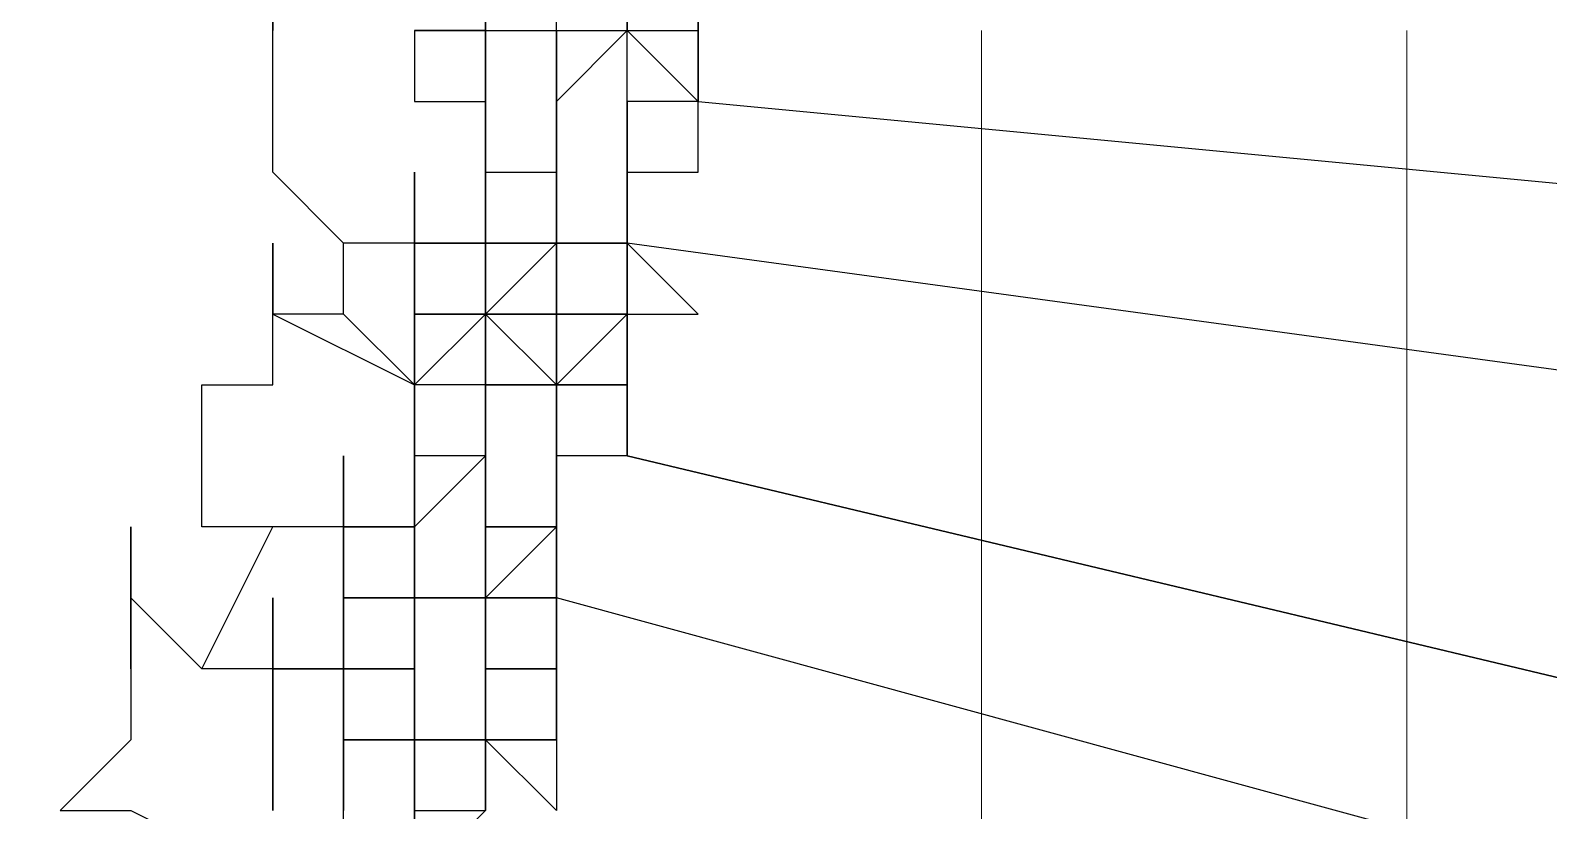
# Model space of a CAD drawing. Header units: inches. Extents: x 3324238 to 135265466, y -1036581 to 20094598.
# Drawn here: x 3353514.283 to 3353516.009, y -519255.378 to -519254.491 of the extents above; entities that cross this region are included whole.
import ezdxf

# ---------------------------------------------------------------- set-up
doc = ezdxf.new("R2010")
doc.units = ezdxf.units.IN
doc.header["$MEASUREMENT"] = 0
doc.layers.add('PDF_Geometry', color=7, linetype='Continuous')

msp = doc.modelspace()

# ---------------------------------------------------------------- linework, layer by layer
at = {"layer": 'PDF_Geometry', "color": 32, "lineweight": 13, "true_color": 0xdd6e00}
for points in [[(3353522.7765, -519332.0817), (3353522.7765, -519254.4915, 1.00015), (3353499.8943, -519254.4915)], [(3353517.2977, -519332.0817), (3353517.2977, -519254.4915, 1.002038), (3353505.3731, -519254.4915), (3353505.3731, -519332.0817)], [(3353516.8143, -519332.0817), (3353516.8143, -519254.4915, 1.000988), (3353505.8566, -519254.4915), (3353505.8566, -519332.0817)]]:
    msp.add_lwpolyline(points, format="xyb", dxfattribs=at)
at = {"layer": 'PDF_Geometry', "lineweight": 25}
for points in [[(3353514.7194, -519254.4915), (3353514.7194, -519254.5721), (3353514.8, -519254.5721), (3353514.8, -519254.6526), (3353514.8, -519254.5721), (3353514.8, -519254.4915), (3353514.8, -519254.4109), (3353514.8, -519254.4915), (3353514.7194, -519254.4915), (3353514.8, -519254.4915), (3353514.8806, -519254.4915), (3353514.9611, -519254.4915), (3353514.9611, -519254.4109), (3353514.9611, -519254.3303), (3353514.9611, -519254.4109), (3353514.8806, -519254.4109), (3353514.8806, -519254.3303), (3353514.8806, -519254.2498)], [(3353514.8, -519254.5721), (3353514.8, -519254.4915), (3353514.8, -519254.4109), (3353514.8, -519254.3303), (3353514.8, -519254.4109), (3353514.8, -519254.3303)], [(3353514.5583, -519254.6526), (3353514.5583, -519254.5721), (3353514.5583, -519254.4915), (3353514.5583, -519254.4109), (3353514.5583, -519254.4915), (3353514.5583, -519254.4109)], [(3353514.8806, -519254.6526), (3353514.8806, -519254.5721), (3353514.8806, -519254.4915), (3353514.8806, -519254.4109)], [(3353515.0417, -519254.4915), (3353515.0417, -519254.5721), (3353515.0417, -519254.4915), (3353515.0417, -519254.5721), (3353515.0417, -519254.4915), (3353515.0417, -519254.4109)], [(3353514.8, -519254.8138), (3353514.8, -519254.8943), (3353514.8, -519254.9749), (3353514.8, -519254.8943), (3353514.8, -519254.9749), (3353514.8, -519254.8943), (3353514.8806, -519254.8943), (3353514.8, -519254.8943), (3353514.8, -519254.9749), (3353514.8, -519254.8943), (3353514.8, -519254.9749), (3353514.8, -519254.8943), (3353514.8, -519254.8138), (3353514.8, -519254.7332), (3353514.8, -519254.8138), (3353514.8, -519254.8943), (3353514.8, -519254.8138), (3353514.8, -519254.8943), (3353514.8, -519254.9749), (3353514.8, -519254.8943), (3353514.8, -519254.8138), (3353514.8, -519254.8943), (3353514.8, -519254.8138), (3353514.8, -519254.7332), (3353514.8, -519254.6526), (3353514.8, -519254.7332), (3353514.8, -519254.6526), (3353514.8, -519254.7332), (3353514.8, -519254.6526), (3353514.8, -519254.7332), (3353514.8, -519254.8138), (3353514.8, -519254.8943), (3353514.8, -519254.8138), (3353514.8, -519254.7332), (3353514.8, -519254.8138), (3353514.8, -519254.7332), (3353514.8806, -519254.7332), (3353514.8806, -519254.6526), (3353514.8806, -519254.5721), (3353514.8806, -519254.6526), (3353514.8806, -519254.5721), (3353514.8806, -519254.6526), (3353514.8806, -519254.7332), (3353514.8806, -519254.6526), (3353514.8806, -519254.5721), (3353514.8806, -519254.4915)], [(3353514.9611, -519254.4915), (3353515.0417, -519254.5721), (3353515.0417, -519254.4915), (3353515.0417, -519254.5721), (3353514.9611, -519254.5721), (3353514.9611, -519254.6526), (3353514.9611, -519254.7332), (3353514.9611, -519254.6526), (3353514.9611, -519254.7332), (3353514.9611, -519254.8138), (3353514.9611, -519254.7332), (3353514.9611, -519254.8138), (3353514.8806, -519254.8138), (3353514.9611, -519254.8138), (3353514.8806, -519254.8138), (3353514.9611, -519254.8138), (3353514.9611, -519254.7332), (3353514.8806, -519254.7332), (3353514.8806, -519254.8138), (3353514.8806, -519254.7332), (3353514.8806, -519254.8138), (3353514.8806, -519254.8943), (3353514.8806, -519254.8138), (3353514.8806, -519254.8943), (3353514.8806, -519254.8138), (3353514.8806, -519254.8943), (3353514.9611, -519254.8943), (3353514.9611, -519254.9749), (3353514.9611, -519254.8943), (3353514.9611, -519254.9749), (3353514.8806, -519254.9749), (3353514.8806, -519255.0555), (3353514.8, -519255.0555), (3353514.8, -519255.1361), (3353514.8, -519255.2166), (3353514.8, -519255.2972), (3353514.8, -519255.2166), (3353514.8, -519255.2972), (3353514.8, -519255.2166), (3353514.8, -519255.2972), (3353514.8, -519255.2166), (3353514.8, -519255.1361), (3353514.8, -519255.2166), (3353514.8, -519255.2972), (3353514.8, -519255.2166), (3353514.8, -519255.1361)], [(3353514.8, -519254.4915), (3353514.8, -519254.5721), (3353514.8, -519254.6526)], [(3353514.8806, -519254.4915), (3353514.8806, -519254.5721), (3353514.8806, -519254.4915), (3353514.8806, -519254.5721), (3353514.8806, -519254.4915), (3353514.8806, -519254.5721), (3353514.8806, -519254.4915)], [(3353514.8806, -519254.5721), (3353514.8806, -519254.4915)], [(3353514.8806, -519254.5721), (3353514.8806, -519254.4915)], [(3353514.8806, -519254.5721), (3353514.8806, -519254.4915)], [(3353514.8806, -519254.5721), (3353514.9611, -519254.4915)], [(3353514.8806, -519254.5721), (3353514.8806, -519254.4915)], [(3353514.8806, -519254.5721), (3353514.8806, -519254.4915)], [(3353514.8806, -519254.5721), (3353514.8806, -519254.4915)], [(3353514.8806, -519254.5721), (3353514.8806, -519254.4915)], [(3353514.9611, -519254.7332), (3353514.9611, -519254.6526), (3353514.9611, -519254.5721), (3353514.9611, -519254.4915)], [(3353515.0417, -519254.5721), (3353515.0417, -519254.4915)], [(3353515.0417, -519254.5721), (3353515.0417, -519254.4915)], [(3353515.0417, -519254.5721), (3353515.0417, -519254.4915)], [(3353515.0417, -519254.5721), (3353515.0417, -519254.4915)], [(3353515.0417, -519254.4915), (3353515.0417, -519254.5721)], [(3353515.0417, -519254.5721), (3353515.0417, -519254.4915)], [(3353514.6388, -519254.8138), (3353514.6388, -519254.7332), (3353514.5583, -519254.6526), (3353514.5583, -519254.5721)], [(3353514.7194, -519255.0555), (3353514.7194, -519255.1361), (3353514.7194, -519255.2166), (3353514.6388, -519255.2166), (3353514.5583, -519255.2166), (3353514.6388, -519255.2166), (3353514.6388, -519255.1361), (3353514.6388, -519255.2166), (3353514.6388, -519255.1361), (3353514.6388, -519255.0555), (3353514.6388, -519255.1361), (3353514.6388, -519255.2166), (3353514.6388, -519255.1361), (3353514.7194, -519255.1361), (3353514.7194, -519255.2166), (3353514.7194, -519255.1361), (3353514.7194, -519255.0555), (3353514.7194, -519255.1361), (3353514.7194, -519255.0555), (3353514.7194, -519254.9749), (3353514.7194, -519254.8943), (3353514.7194, -519254.8138), (3353514.8, -519254.8138), (3353514.8, -519254.7332), (3353514.8806, -519254.7332), (3353514.9611, -519254.7332), (3353514.9611, -519254.8138), (3353514.9611, -519254.8943), (3353514.8806, -519254.8943), (3353514.9611, -519254.8138), (3353514.9611, -519254.7332), (3353514.9611, -519254.6526), (3353515.0417, -519254.6526), (3353515.0417, -519254.5721), (3353516.7337, -519254.7332)], [(3353514.8, -519254.8138), (3353514.8, -519254.7332), (3353514.8, -519254.8138), (3353514.8, -519254.7332), (3353514.8, -519254.8138), (3353514.8806, -519254.7332), (3353514.8806, -519254.6526), (3353514.8806, -519254.5721), (3353514.8806, -519254.6526), (3353514.8806, -519254.7332), (3353514.8806, -519254.6526), (3353514.8806, -519254.5721), (3353514.8806, -519254.6526), (3353514.8806, -519254.7332), (3353514.8806, -519254.6526), (3353514.8806, -519254.7332), (3353514.8806, -519254.8138), (3353514.8806, -519254.7332), (3353514.8806, -519254.8138), (3353514.8806, -519254.7332), (3353514.8806, -519254.6526), (3353514.8806, -519254.7332), (3353514.8806, -519254.8138), (3353514.8806, -519254.8943), (3353514.8806, -519254.9749), (3353514.8806, -519255.0555), (3353514.8806, -519254.9749)], [(3353514.8, -519254.6526), (3353514.8, -519254.5721)], [(3353514.8, -519254.6526), (3353514.8, -519254.5721)], [(3353514.8, -519254.6526), (3353514.8, -519254.5721)], [(3353516.6531, -519255.3778), (3353514.9611, -519254.9749), (3353514.9611, -519254.8943), (3353514.8806, -519254.8943), (3353514.8806, -519254.8138), (3353514.8806, -519254.8943), (3353514.8806, -519254.8138), (3353514.8806, -519254.7332), (3353514.8806, -519254.8138), (3353514.9611, -519254.8138), (3353514.9611, -519254.8943), (3353514.9611, -519254.8138), (3353514.9611, -519254.7332), (3353514.9611, -519254.6526), (3353514.9611, -519254.5721), (3353514.9611, -519254.6526), (3353514.9611, -519254.7332), (3353514.9611, -519254.6526), (3353514.9611, -519254.7332), (3353514.9611, -519254.8138), (3353515.0417, -519254.8138), (3353514.9611, -519254.7332), (3353514.9611, -519254.8138), (3353514.9611, -519254.8943), (3353514.8806, -519254.8943), (3353514.8806, -519254.8138), (3353514.8806, -519254.7332), (3353514.8806, -519254.8138), (3353514.8806, -519254.7332), (3353514.8806, -519254.8138), (3353514.8806, -519254.8943), (3353514.9611, -519254.8943), (3353514.9611, -519254.9749), (3353516.6531, -519255.3778)], [(3353514.8806, -519254.6526), (3353514.8806, -519254.5721)], [(3353514.8806, -519254.8943), (3353514.9611, -519254.8138), (3353514.9611, -519254.7332), (3353514.9611, -519254.8138), (3353514.9611, -519254.7332), (3353514.9611, -519254.6526), (3353514.9611, -519254.5721), (3353514.9611, -519254.6526), (3353514.9611, -519254.5721), (3353514.9611, -519254.6526), (3353514.9611, -519254.7332), (3353514.9611, -519254.6526)], [(3353514.8806, -519254.6526), (3353514.8806, -519254.5721)], [(3353514.8806, -519254.6526), (3353514.8806, -519254.5721)], [(3353514.8806, -519254.6526), (3353514.8806, -519254.5721)], [(3353514.9611, -519254.5721), (3353514.9611, -519254.6526)], [(3353514.7194, -519254.8138), (3353514.7194, -519254.7332), (3353514.7194, -519254.6526)], [(3353514.8, -519254.7332), (3353514.8, -519254.6526)], [(3353514.8, -519254.6526), (3353514.8806, -519254.6526)], [(3353514.8806, -519254.7332), (3353514.8806, -519254.6526)], [(3353514.8806, -519254.7332), (3353514.8806, -519254.6526)], [(3353514.8806, -519254.7332), (3353514.8806, -519254.6526)], [(3353514.8806, -519254.8138), (3353514.8806, -519254.7332), (3353514.8806, -519254.6526)], [(3353514.9611, -519254.7332), (3353514.9611, -519254.6526)], [(3353514.9611, -519254.7332), (3353514.9611, -519254.6526)], [(3353514.9611, -519254.7332), (3353514.9611, -519254.6526)], [(3353514.5583, -519254.8943), (3353514.5583, -519254.8138), (3353514.5583, -519254.7332), (3353514.5583, -519254.8138)], [(3353514.7194, -519254.8138), (3353514.7194, -519254.7332), (3353514.6388, -519254.7332)], [(3353514.7194, -519254.8138), (3353514.7194, -519254.7332)], [(3353514.7194, -519254.8943), (3353514.7194, -519254.8138), (3353514.7194, -519254.7332)], [(3353514.7194, -519254.8138), (3353514.7194, -519254.7332)], [(3353514.8, -519254.7332), (3353514.7194, -519254.7332)], [(3353514.8, -519254.7332), (3353514.7194, -519254.7332), (3353514.8, -519254.7332)], [(3353514.7194, -519254.7332), (3353514.8, -519254.7332)], [(3353514.8, -519254.8138), (3353514.8, -519254.7332)], [(3353514.8, -519254.8138), (3353514.8, -519254.7332)], [(3353514.8, -519254.8138), (3353514.8, -519254.7332)], [(3353514.8, -519254.7332), (3353514.8806, -519254.7332)], [(3353514.8, -519254.8138), (3353514.8, -519254.7332)], [(3353514.8, -519254.8138), (3353514.8, -519254.7332)], [(3353514.8, -519254.8138), (3353514.8, -519254.7332)], [(3353514.8, -519254.7332), (3353514.8, -519254.8138)], [(3353514.8806, -519254.7332), (3353514.9611, -519254.7332)], [(3353514.8806, -519254.7332), (3353514.9611, -519254.7332)], [(3353514.9611, -519254.8138), (3353514.8806, -519254.8138), (3353514.8806, -519254.7332)], [(3353514.8806, -519254.8138), (3353514.8806, -519254.7332)], [(3353514.8806, -519254.8138), (3353514.8806, -519254.7332)], [(3353514.9611, -519254.7332), (3353514.9611, -519254.8138), (3353514.9611, -519254.7332), (3353514.9611, -519254.8138), (3353514.9611, -519254.8943), (3353514.9611, -519254.8138), (3353514.9611, -519254.7332), (3353514.9611, -519254.8138), (3353514.9611, -519254.8943), (3353514.9611, -519254.9749), (3353514.9611, -519254.8943)], [(3353514.9611, -519254.8138), (3353514.9611, -519254.7332)], [(3353514.9611, -519254.8138), (3353514.9611, -519254.7332)], [(3353514.9611, -519254.8138), (3353514.9611, -519254.7332)], [(3353516.7337, -519254.9749), (3353514.9611, -519254.7332)], [(3353514.9611, -519254.8138), (3353514.9611, -519254.7332)], [(3353514.7194, -519254.8943), (3353514.7194, -519254.8138)], [(3353514.7194, -519254.8138), (3353514.7194, -519254.8943)], [(3353514.8, -519254.8138), (3353514.7194, -519254.8138)], [(3353514.7194, -519254.8943), (3353514.7194, -519254.8138)], [(3353514.7194, -519254.8943), (3353514.7194, -519254.8138)], [(3353514.7194, -519254.8943), (3353514.7194, -519254.8138)], [(3353514.7194, -519254.8943), (3353514.7194, -519254.8138)], [(3353514.7194, -519254.8943), (3353514.7194, -519254.8138)], [(3353514.7194, -519254.8943), (3353514.7194, -519254.8138)], [(3353514.7194, -519254.8138), (3353514.7194, -519254.8943)], [(3353514.7194, -519254.8138), (3353514.8, -519254.8138)], [(3353514.8, -519254.8943), (3353514.8, -519254.8138)], [(3353514.8, -519254.9749), (3353514.8, -519254.8943), (3353514.8, -519254.8138), (3353514.8, -519254.8943), (3353514.8, -519254.8138)], [(3353514.8, -519254.8138), (3353514.8806, -519254.8943), (3353514.8, -519254.8943)], [(3353514.8, -519254.8943), (3353514.8, -519254.8138)], [(3353514.8, -519254.8943), (3353514.8, -519254.8138)], [(3353514.8, -519254.8943), (3353514.8, -519254.8138)], [(3353514.8, -519254.8943), (3353514.8, -519254.8138)], [(3353514.8, -519254.8943), (3353514.8, -519254.8138)], [(3353514.8, -519254.8138), (3353514.8, -519254.8943), (3353514.8, -519254.9749), (3353514.8, -519255.0555), (3353514.8, -519254.9749), (3353514.8, -519255.0555), (3353514.8, -519255.1361), (3353514.8, -519255.0555), (3353514.8806, -519255.0555)], [(3353514.8806, -519254.8138), (3353514.9611, -519254.8138), (3353514.8806, -519254.8138)], [(3353514.8806, -519254.8138), (3353514.9611, -519254.8138)], [(3353514.8806, -519254.8943), (3353514.8806, -519254.8138)], [(3353514.8806, -519254.8138), (3353514.9611, -519254.8138)], [(3353514.8806, -519254.8943), (3353514.8806, -519254.8138)], [(3353514.9611, -519254.8943), (3353514.9611, -519254.8138)], [(3353514.9611, -519254.8943), (3353514.9611, -519254.8138)], [(3353514.9611, -519254.8943), (3353514.9611, -519254.8138)], [(3353514.9611, -519254.8943), (3353514.9611, -519254.8138)], [(3353514.8806, -519255.2972), (3353514.8806, -519255.3778), (3353514.8, -519255.2972), (3353514.8, -519255.2166), (3353514.8, -519255.1361), (3353514.8806, -519255.1361), (3353514.8806, -519255.2166), (3353514.8806, -519255.1361), (3353514.8, -519255.1361), (3353514.8, -519255.0555), (3353514.8, -519255.1361), (3353514.8, -519255.0555), (3353514.8, -519255.1361), (3353514.8, -519255.0555), (3353514.8, -519255.1361), (3353514.8, -519255.0555), (3353514.8, -519254.9749), (3353514.8, -519255.0555), (3353514.8, -519254.9749), (3353514.8, -519255.0555), (3353514.8, -519255.1361), (3353514.8, -519255.2166), (3353514.8, -519255.1361), (3353514.7194, -519255.1361), (3353514.6388, -519255.1361), (3353514.6388, -519255.0555), (3353514.6388, -519255.1361), (3353514.6388, -519255.2166), (3353514.6388, -519255.2972), (3353514.6388, -519255.3778), (3353514.6388, -519255.2972), (3353514.6388, -519255.3778), (3353514.6388, -519255.2972), (3353514.6388, -519255.2166), (3353514.6388, -519255.2972), (3353514.6388, -519255.2166), (3353514.6388, -519255.1361), (3353514.6388, -519255.0555), (3353514.6388, -519255.1361), (3353514.6388, -519255.2166), (3353514.7194, -519255.2166), (3353514.6388, -519255.2166), (3353514.6388, -519255.1361), (3353514.6388, -519255.2166), (3353514.6388, -519255.1361), (3353514.6388, -519255.2166), (3353514.6388, -519255.2972), (3353514.7194, -519255.2972), (3353514.7194, -519255.2166), (3353514.7194, -519255.1361), (3353514.7194, -519255.2166), (3353514.7194, -519255.1361), (3353514.7194, -519255.0555), (3353514.7194, -519254.9749), (3353514.7194, -519255.0555), (3353514.7194, -519254.9749), (3353514.7194, -519255.0555), (3353514.7194, -519254.9749), (3353514.7194, -519255.0555), (3353514.7194, -519254.9749), (3353514.7194, -519255.0555), (3353514.8, -519254.9749), (3353514.7194, -519254.9749), (3353514.7194, -519255.0555), (3353514.7194, -519255.1361), (3353514.7194, -519255.0555), (3353514.7194, -519254.9749), (3353514.7194, -519255.0555), (3353514.7194, -519254.9749), (3353514.7194, -519255.0555), (3353514.7194, -519255.1361), (3353514.8, -519255.1361), (3353514.7194, -519255.1361), (3353514.7194, -519255.2166), (3353514.7194, -519255.1361), (3353514.8, -519255.1361), (3353514.7194, -519255.1361), (3353514.7194, -519255.0555), (3353514.8, -519254.9749), (3353514.8, -519255.0555), (3353514.8, -519255.1361), (3353514.8, -519255.0555), (3353514.8, -519255.1361), (3353514.8, -519255.2166), (3353514.8806, -519255.2166), (3353514.8806, -519255.2972), (3353514.8, -519255.2972), (3353514.7194, -519255.2972), (3353514.7194, -519255.2166), (3353514.7194, -519255.1361), (3353514.7194, -519255.0555), (3353514.7194, -519255.1361), (3353514.7194, -519255.0555), (3353514.6388, -519255.0555), (3353514.4777, -519255.0555), (3353514.4777, -519254.9749), (3353514.4777, -519254.8943), (3353514.5583, -519254.8943)], [(3353514.4777, -519254.9749), (3353514.4777, -519254.8943)], [(3353514.7194, -519254.9749), (3353514.7194, -519254.8943)], [(3353514.7194, -519254.9749), (3353514.7194, -519254.8943), (3353514.7194, -519254.9749)], [(3353514.7194, -519254.9749), (3353514.7194, -519254.8943)], [(3353514.7194, -519254.9749), (3353514.7194, -519254.8943)], [(3353514.8, -519254.8943), (3353514.7194, -519254.8943)], [(3353514.7194, -519254.9749), (3353514.7194, -519254.8943)], [(3353514.8, -519254.9749), (3353514.8, -519254.8943)], [(3353514.8, -519254.9749), (3353514.8, -519254.8943)], [(3353514.8806, -519254.8943), (3353514.8, -519254.8943), (3353514.8806, -519254.8943)], [(3353514.8, -519254.9749), (3353514.8, -519254.8943)], [(3353514.8, -519255.0555), (3353514.8, -519254.9749), (3353514.8, -519254.8943)], [(3353514.8, -519254.8943), (3353514.8, -519254.9749), (3353514.8, -519254.8943)], [(3353514.8, -519254.9749), (3353514.8, -519254.8943)], [(3353514.8, -519254.9749), (3353514.8, -519254.8943)], [(3353514.9611, -519254.9749), (3353514.9611, -519254.8943)], [(3353514.9611, -519254.8943), (3353514.9611, -519254.9749), (3353514.9611, -519254.8943)], [(3353514.9611, -519254.9749), (3353514.9611, -519254.8943)], [(3353514.6388, -519255.3778), (3353514.6388, -519255.2972), (3353514.6388, -519255.2166), (3353514.6388, -519255.1361), (3353514.6388, -519255.0555), (3353514.6388, -519255.1361), (3353514.7194, -519255.1361), (3353514.7194, -519255.2166), (3353514.6388, -519255.2166), (3353514.7194, -519255.2166), (3353514.6388, -519255.2166), (3353514.6388, -519255.1361), (3353514.6388, -519255.0555), (3353514.6388, -519255.1361), (3353514.6388, -519255.0555), (3353514.5583, -519255.0555), (3353514.4777, -519255.0555), (3353514.4777, -519254.9749)], [(3353514.5583, -519255.3778), (3353514.5583, -519255.2972), (3353514.5583, -519255.3778), (3353514.5583, -519255.2972), (3353514.5583, -519255.3778), (3353514.5583, -519255.2972), (3353514.5583, -519255.2166), (3353514.5583, -519255.2972), (3353514.5583, -519255.2166), (3353514.6388, -519255.2166), (3353514.6388, -519255.1361), (3353514.6388, -519255.0555), (3353514.6388, -519254.9749), (3353514.6388, -519255.0555), (3353514.6388, -519254.9749), (3353514.6388, -519255.0555), (3353514.6388, -519255.1361), (3353514.6388, -519255.2166)], [(3353514.6388, -519255.0555), (3353514.6388, -519254.9749)], [(3353514.6388, -519255.0555), (3353514.6388, -519254.9749)], [(3353514.6388, -519255.2166), (3353514.6388, -519255.1361), (3353514.6388, -519255.0555), (3353514.6388, -519254.9749), (3353514.6388, -519255.0555), (3353514.6388, -519255.1361)], [(3353514.7194, -519255.0555), (3353514.7194, -519254.9749)], [(3353514.7194, -519255.0555), (3353514.7194, -519254.9749)], [(3353514.8, -519255.0555), (3353514.8, -519254.9749)], [(3353514.8, -519255.0555), (3353514.8, -519254.9749)], [(3353514.8806, -519255.0555), (3353514.8806, -519254.9749)], [(3353514.8806, -519255.0555), (3353514.8806, -519254.9749)], [(3353514.8806, -519255.0555), (3353514.8806, -519254.9749)], [(3353514.8806, -519255.0555), (3353514.8806, -519254.9749)], [(3353514.8806, -519255.0555), (3353514.8806, -519254.9749)], [(3353514.9611, -519254.9749), (3353514.8806, -519254.9749)], [(3353514.8806, -519255.0555), (3353514.8806, -519254.9749)], [(3353514.8806, -519255.0555), (3353514.8806, -519254.9749)], [(3353514.3166, -519255.3778), (3353514.3971, -519255.3778), (3353514.5583, -519255.4583), (3353514.6388, -519255.5389), (3353514.6388, -519255.4583), (3353514.6388, -519255.3778), (3353514.6388, -519255.2972), (3353514.6388, -519255.3778), (3353514.6388, -519255.2972), (3353514.6388, -519255.2166), (3353514.6388, -519255.1361), (3353514.6388, -519255.2166), (3353514.6388, -519255.1361), (3353514.6388, -519255.2166), (3353514.6388, -519255.1361), (3353514.6388, -519255.0555)], [(3353514.5583, -519255.1361), (3353514.5583, -519255.2166), (3353514.5583, -519255.1361), (3353514.5583, -519255.2166), (3353514.5583, -519255.2972), (3353514.5583, -519255.2166), (3353514.4777, -519255.2166), (3353514.5583, -519255.0555)], [(3353514.6388, -519255.2972), (3353514.6388, -519255.3778), (3353514.6388, -519255.2972), (3353514.6388, -519255.2166), (3353514.6388, -519255.1361), (3353514.6388, -519255.0555), (3353514.6388, -519255.1361), (3353514.6388, -519255.2166), (3353514.6388, -519255.1361), (3353514.6388, -519255.0555), (3353514.7194, -519255.0555), (3353514.7194, -519255.1361), (3353514.8, -519255.1361), (3353514.8, -519255.2166), (3353514.8, -519255.2972), (3353514.8, -519255.2166), (3353514.8, -519255.2972), (3353514.8, -519255.2166), (3353514.8, -519255.2972), (3353514.8, -519255.2166), (3353514.8, -519255.2972), (3353514.8, -519255.2166), (3353514.8, -519255.1361), (3353514.8, -519255.2166), (3353514.8, -519255.2972), (3353514.8, -519255.2166), (3353514.8, -519255.1361), (3353514.8, -519255.2166), (3353514.8, -519255.2972), (3353514.8, -519255.2166), (3353514.8, -519255.2972), (3353514.8806, -519255.2972), (3353514.8806, -519255.2166), (3353514.8806, -519255.2972), (3353514.8806, -519255.2166), (3353514.8, -519255.2166), (3353514.8, -519255.1361), (3353514.8, -519255.2166), (3353514.8, -519255.2972)], [(3353514.8806, -519255.0555), (3353514.8, -519255.1361), (3353514.7194, -519255.1361), (3353514.7194, -519255.2166), (3353514.6388, -519255.2166), (3353514.6388, -519255.1361), (3353514.6388, -519255.2166), (3353514.6388, -519255.1361), (3353514.6388, -519255.2166)], [(3353514.7194, -519255.0555), (3353514.6388, -519255.0555), (3353514.7194, -519255.0555)], [(3353514.6388, -519255.2166), (3353514.6388, -519255.1361), (3353514.6388, -519255.0555)], [(3353514.6388, -519255.1361), (3353514.6388, -519255.0555)], [(3353514.6389, -519255.2166), (3353514.6389, -519255.1361), (3353514.6389, -519255.0555)], [(3353514.7194, -519255.1361), (3353514.7194, -519255.0555)], [(3353514.7194, -519255.1361), (3353514.7194, -519255.0555)], [(3353516.6531, -519255.6195), (3353514.8806, -519255.1361), (3353514.8, -519255.1361), (3353514.8, -519255.0555), (3353514.8, -519255.1361), (3353514.8, -519255.2166), (3353514.8, -519255.1361), (3353514.8, -519255.2166), (3353514.8, -519255.1361), (3353514.8, -519255.0555), (3353514.8, -519255.1361), (3353514.8, -519255.0555), (3353514.8, -519255.1361), (3353514.8, -519255.2166)], [(3353514.8, -519255.2972), (3353514.8806, -519255.2972), (3353514.8806, -519255.2166), (3353514.8, -519255.2166), (3353514.8, -519255.1361), (3353514.8, -519255.0555), (3353514.8, -519255.1361), (3353514.8, -519255.2166), (3353514.8, -519255.2972), (3353514.8, -519255.2166), (3353514.8, -519255.2972), (3353514.8, -519255.2166), (3353514.8, -519255.2972), (3353514.8, -519255.2166), (3353514.8, -519255.2972), (3353514.8, -519255.2166), (3353514.8, -519255.2972), (3353514.8, -519255.2166), (3353514.8, -519255.2972), (3353514.8, -519255.3778), (3353514.8, -519255.2972), (3353514.8, -519255.3778)], [(3353514.8, -519255.1361), (3353514.8, -519255.0555)], [(3353514.8, -519255.1361), (3353514.8, -519255.0555)], [(3353514.8, -519255.1361), (3353514.8, -519255.0555)], [(3353514.8, -519255.1361), (3353514.8, -519255.0555)], [(3353514.8, -519255.1361), (3353514.8, -519255.0555)], [(3353514.8806, -519255.0555), (3353514.8, -519255.0555)], [(3353514.8, -519255.1361), (3353514.8, -519255.0555)], [(3353514.8, -519255.1361), (3353514.8, -519255.0555)], [(3353514.8806, -519255.1361), (3353514.8806, -519255.0555)], [(3353514.8806, -519255.1361), (3353514.8806, -519255.0555)], [(3353514.8806, -519255.1361), (3353514.8806, -519255.0555)], [(3353514.8806, -519255.1361), (3353514.8806, -519255.0555)], [(3353514.8806, -519255.1361), (3353514.8806, -519255.0555)], [(3353514.8806, -519255.1361), (3353514.8806, -519255.0555)], [(3353514.8806, -519255.1361), (3353514.8806, -519255.0555)], [(3353514.8806, -519255.1361), (3353514.8806, -519255.0555)], [(3353514.8806, -519255.0555), (3353514.8806, -519255.1361)], [(3353514.8806, -519255.1361), (3353514.8806, -519255.0555)], [(3353514.3971, -519255.2166), (3353514.3971, -519255.1361), (3353514.3971, -519255.2166), (3353514.3971, -519255.2972), (3353514.3166, -519255.3778)], [(3353514.5583, -519255.2972), (3353514.5583, -519255.3778), (3353514.5583, -519255.2972), (3353514.5583, -519255.2166), (3353514.4777, -519255.2166), (3353514.3971, -519255.1361), (3353514.4777, -519255.2166)], [(3353514.5583, -519255.2166), (3353514.5583, -519255.1361)], [(3353514.5583, -519255.2166), (3353514.5583, -519255.1361)], [(3353514.6388, -519255.2166), (3353514.6388, -519255.1361)], [(3353514.6389, -519255.2166), (3353514.6389, -519255.1361)], [(3353514.7194, -519255.2166), (3353514.7194, -519255.1361)], [(3353514.8, -519255.1361), (3353514.8806, -519255.1361)], [(3353514.8, -519255.1361), (3353514.8806, -519255.1361)], [(3353514.8, -519255.2166), (3353514.8, -519255.1361)], [(3353514.8, -519255.2166), (3353514.8, -519255.1361)], [(3353514.8, -519255.2972), (3353514.8, -519255.2166), (3353514.8, -519255.1361)], [(3353514.8, -519255.2166), (3353514.8, -519255.1361)], [(3353514.8, -519255.2166), (3353514.8, -519255.1361)], [(3353514.8, -519255.2166), (3353514.8, -519255.1361)], [(3353514.8, -519255.2166), (3353514.8, -519255.1361)], [(3353514.8, -519255.2166), (3353514.8, -519255.1361)], [(3353514.8, -519255.2166), (3353514.8, -519255.1361)], [(3353514.8, -519255.2166), (3353514.8, -519255.1361)], [(3353514.8, -519255.2166), (3353514.8, -519255.1361)], [(3353514.8, -519255.2166), (3353514.8, -519255.1361)], [(3353514.8, -519255.2166), (3353514.8, -519255.1361)], [(3353514.5583, -519255.2166), (3353514.6388, -519255.2166), (3353514.5583, -519255.2166)], [(3353514.6388, -519255.2972), (3353514.6388, -519255.2166)], [(3353514.6388, -519255.2166), (3353514.6388, -519255.2972)], [(3353514.6388, -519255.2972), (3353514.6388, -519255.2166)], [(3353514.6388, -519255.2972), (3353514.6388, -519255.2166)], [(3353514.7194, -519255.2166), (3353514.6388, -519255.2166)], [(3353514.6388, -519255.2972), (3353514.6388, -519255.2166)], [(3353514.6388, -519255.2166), (3353514.6388, -519255.2972), (3353514.6388, -519255.2166)], [(3353514.6388, -519255.2972), (3353514.6388, -519255.2166)], [(3353514.7194, -519255.2972), (3353514.7194, -519255.2166)], [(3353514.7194, -519255.2972), (3353514.7194, -519255.2166)], [(3353514.7194, -519255.2972), (3353514.7194, -519255.2166)], [(3353514.7194, -519255.2972), (3353514.7194, -519255.2166)], [(3353514.7194, -519255.2972), (3353514.7194, -519255.2166)], [(3353514.7194, -519255.2972), (3353514.7194, -519255.2166)], [(3353514.8, -519255.2972), (3353514.8, -519255.2166)], [(3353514.8, -519255.2166), (3353514.8806, -519255.2166), (3353514.8, -519255.2166)], [(3353514.8, -519255.2972), (3353514.8, -519255.2166)], [(3353514.8, -519255.2972), (3353514.8, -519255.2166)], [(3353514.8, -519255.2972), (3353514.8, -519255.2166)], [(3353514.8, -519255.2972), (3353514.8, -519255.2166)], [(3353514.8806, -519255.2166), (3353514.8806, -519255.2972), (3353514.8806, -519255.2166)], [(3353514.5583, -519255.3778), (3353514.5583, -519255.2972), (3353514.5583, -519255.3778), (3353514.5583, -519255.2972), (3353514.5583, -519255.3778)], [(3353514.5583, -519255.3778), (3353514.5583, -519255.2972)], [(3353514.7194, -519255.2972), (3353514.6388, -519255.2972), (3353514.7194, -519255.2972)], [(3353514.6388, -519255.2972), (3353514.6388, -519255.3778)], [(3353514.7194, -519255.2972), (3353514.6389, -519255.2972)], [(3353516.4114, -519256.1835), (3353514.7194, -519255.5389), (3353514.7194, -519255.4583), (3353514.7194, -519255.3778), (3353514.7194, -519255.4583), (3353514.7194, -519255.3778), (3353514.8, -519255.3778), (3353514.7194, -519255.4583), (3353514.7194, -519255.3778), (3353514.7194, -519255.2972), (3353514.7194, -519255.3778), (3353514.7194, -519255.4583), (3353514.7194, -519255.5389)], [(3353514.8, -519255.2972), (3353514.7194, -519255.2972), (3353514.8, -519255.2972)], [(3353514.8, -519255.2972), (3353514.8806, -519255.2972), (3353514.8, -519255.2972)], [(3353514.8, -519255.3778), (3353514.8, -519255.2972)], [(3353514.8, -519255.3778), (3353514.8, -519255.2972)], [(3353514.8, -519255.3778), (3353514.8, -519255.2972)], [(3353514.7194, -519255.4583), (3353514.7194, -519255.3778)]]:
    msp.add_lwpolyline(points, dxfattribs=at)
for points in [[(3353515.0417, -519254.4915), (3353515.0417, -519254.5721), (3353514.9611, -519254.5721), (3353514.9611, -519254.4915), (3353514.9611, -519254.4109), (3353514.9611, -519254.4915), (3353515.0417, -519254.4915), (3353515.0417, -519254.4109)], [(3353514.7194, -519254.8138), (3353514.7194, -519254.8943), (3353514.7194, -519254.8138), (3353514.7194, -519254.8943), (3353514.7194, -519254.9749), (3353514.7194, -519254.8943), (3353514.8, -519254.8138), (3353514.8806, -519254.8138), (3353514.8806, -519254.8943), (3353514.8806, -519254.8138), (3353514.8806, -519254.8943), (3353514.8806, -519254.8138), (3353514.8806, -519254.8943), (3353514.8806, -519254.9749), (3353514.8806, -519254.8943), (3353514.8806, -519254.8138), (3353514.8806, -519254.7332), (3353514.8806, -519254.8138), (3353514.9611, -519254.8138), (3353514.8806, -519254.8138), (3353514.8806, -519254.7332), (3353514.8806, -519254.8138), (3353514.8806, -519254.8943), (3353514.8806, -519254.8138), (3353514.8, -519254.8138), (3353514.8806, -519254.8138), (3353514.8, -519254.8138), (3353514.7194, -519254.8138), (3353514.7194, -519254.7332), (3353514.8, -519254.7332), (3353514.8, -519254.6526), (3353514.8, -519254.7332), (3353514.8, -519254.6526), (3353514.8, -519254.5721), (3353514.8, -519254.6526), (3353514.8, -519254.7332), (3353514.8, -519254.6526), (3353514.8, -519254.5721), (3353514.8, -519254.6526), (3353514.8, -519254.5721), (3353514.8, -519254.6526), (3353514.8, -519254.7332), (3353514.8, -519254.6526), (3353514.8, -519254.7332), (3353514.8, -519254.6526), (3353514.8, -519254.7332), (3353514.8, -519254.8138), (3353514.8, -519254.7332), (3353514.8, -519254.8138), (3353514.8, -519254.7332), (3353514.7194, -519254.7332)], [(3353514.8, -519254.5721), (3353514.8, -519254.6526)], [(3353514.8806, -519254.6526), (3353514.8806, -519254.5721)], [(3353514.7194, -519254.8138), (3353514.7194, -519254.8943), (3353514.7194, -519254.8138), (3353514.8, -519254.8138), (3353514.8, -519254.8943), (3353514.8, -519254.8138), (3353514.8, -519254.7332), (3353514.7194, -519254.7332), (3353514.7194, -519254.8138), (3353514.8, -519254.8138), (3353514.8, -519254.7332), (3353514.8, -519254.6526), (3353514.8, -519254.7332), (3353514.8, -519254.6526), (3353514.8, -519254.7332), (3353514.7194, -519254.7332), (3353514.7194, -519254.6526), (3353514.7194, -519254.7332), (3353514.7194, -519254.8138), (3353514.7194, -519254.7332), (3353514.7194, -519254.6526), (3353514.7194, -519254.7332), (3353514.7194, -519254.8138), (3353514.7194, -519254.8943), (3353514.7194, -519254.8138), (3353514.7194, -519254.8943), (3353514.7194, -519254.8138), (3353514.7194, -519254.7332), (3353514.7194, -519254.8138), (3353514.7194, -519254.8943)], [(3353514.8806, -519254.6526), (3353514.8806, -519254.7332), (3353514.8, -519254.7332), (3353514.8, -519254.6526)], [(3353514.9611, -519254.6526), (3353514.9611, -519254.7332)], [(3353514.9611, -519254.6526), (3353514.9611, -519254.7332)], [(3353514.7194, -519254.8138), (3353514.7194, -519254.8943), (3353514.6388, -519254.8138), (3353514.5583, -519254.8138), (3353514.7194, -519254.8943), (3353514.7194, -519254.8138), (3353514.7194, -519254.7332), (3353514.7194, -519254.8138), (3353514.7194, -519254.7332)], [(3353514.8806, -519254.7332), (3353514.8806, -519254.8138)], [(3353514.8806, -519254.7332), (3353514.8806, -519254.8138)], [(3353514.8806, -519254.7332), (3353514.8806, -519254.8138)], [(3353514.9611, -519254.8943), (3353514.9611, -519254.8138), (3353514.9611, -519254.7332), (3353514.9611, -519254.8138)], [(3353514.9611, -519254.7332), (3353514.9611, -519254.8138)], [(3353514.6388, -519255.0555), (3353514.6388, -519255.1361), (3353514.6388, -519255.0555), (3353514.6388, -519254.9749)], [(3353514.3971, -519255.0555), (3353514.3971, -519255.1361)], [(3353514.7194, -519255.0555), (3353514.7194, -519255.1361)], [(3353514.7194, -519255.1361), (3353514.7194, -519255.0555)], [(3353514.6388, -519255.2166), (3353514.6388, -519255.1361)], [(3353514.7194, -519255.2166), (3353514.7194, -519255.2972), (3353514.7194, -519255.3778), (3353514.7194, -519255.4583), (3353514.7194, -519255.3778), (3353514.7194, -519255.2972), (3353514.7194, -519255.3778), (3353514.7194, -519255.2972), (3353514.7194, -519255.2166), (3353514.6388, -519255.2166)]]:
    msp.add_lwpolyline(points, close=True, dxfattribs=at)
at = {"layer": 'PDF_Geometry', "color": 32, "lineweight": 13, "true_color": 0xdd6e00}
for points in [[(3353515.364, -519332.0817), (3353515.364, -519254.4915)], [(3353515.8474, -519332.0817), (3353515.8474, -519254.4915)]]:
    msp.add_lwpolyline(points, dxfattribs=at)

doc.saveas('drawing.dxf')
